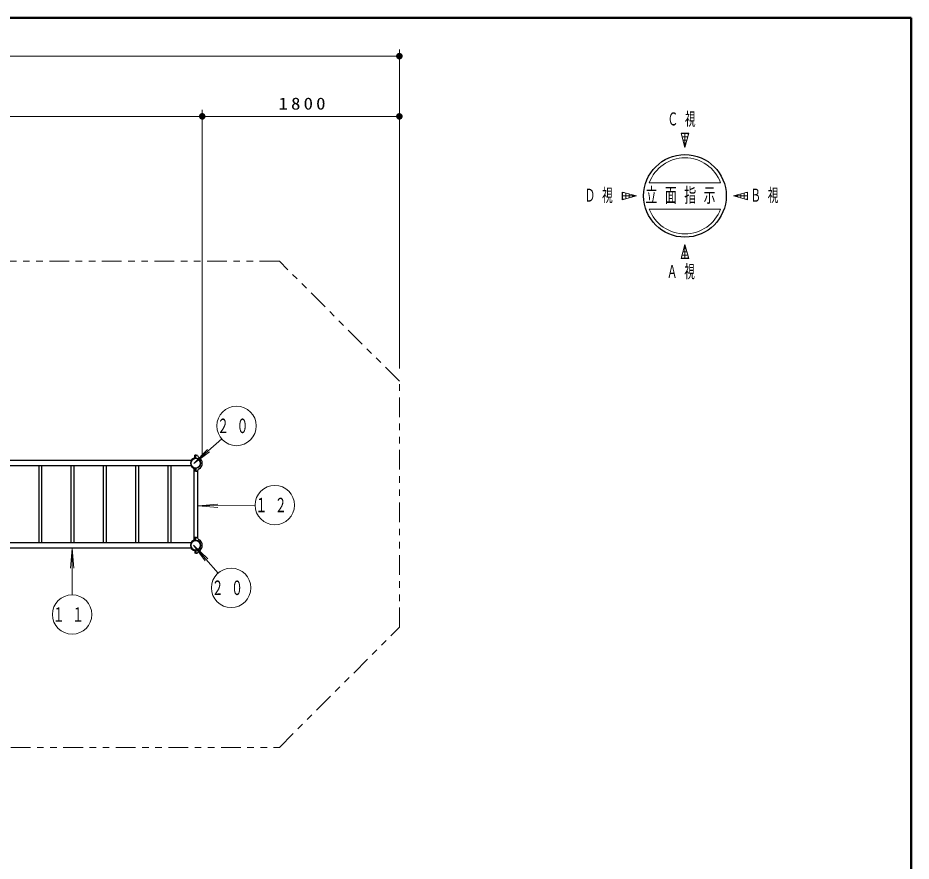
# Model space of a CAD drawing. Units: millimetres on the paper, scale 1:60. Extents: x -552 to 0, y -594 to 267.
# Drawn here: x -135.9 to 0, y 138.7 to 267 of the extents above; entities that cross this region are included whole.
import ezdxf

# ---------------------------------------------------------------- set-up
doc = ezdxf.new("R2010")
doc.units = ezdxf.units.MM
doc.linetypes.add('USER1', pattern=[4.5, 2.5, -2])
doc.linetypes.add('USER3', pattern=[8, 3, -1, 1, -1, 1, -1])
doc.layers.add('LY_1', color=7, linetype='Continuous', lineweight=25)
doc.styles.add('ＭＳ ゴシック', font='')
doc.styles.get('ＭＳ ゴシック').set_extended_font_data('MS Gothic')

# ---------------------------------------------------------------- blocks, each defined once
blk = doc.blocks.new('filled_dot')
at = {"color": 0, "linetype": 'Continuous', "lineweight": -2, "const_width": 1.25}
blk.add_lwpolyline([(-0.625, 0, 1), (0.625, 0, 1)], format="xyb", close=True, dxfattribs=at)

msp = doc.modelspace()

# ---------------------------------------------------------------- linework, layer by layer
at = {"layer": 'LY_1', "lineweight": 50}
for p, q in [((0, 267), (-385, 267)), ((0, 0), (0, 267))]:
    msp.add_line(p, q, dxfattribs=at)
at = {"layer": 'LY_1', "lineweight": 13}
for p, q in [((-356.704, 261.178), (-77.887, 261.178)), ((-77.887, 213.654), (-77.887, 262.178)), ((-107.887, 200.228), (-107.887, 253.011)), ((-323.371, 252.011), (-107.887, 252.011)), ((-107.887, 252.011), (-77.887, 252.011)), ((-33.846, 249.456), (-35.004, 249.456)), ((-34.425, 247.296), (-35.004, 249.456)), ((-34.991, 249.41), (-33.858, 249.41)), ((-34.925, 249.162), (-34.925, 249.456)), ((-34.857, 248.91), (-33.992, 248.91)), ((-33.846, 249.456), (-34.425, 247.296)), ((-34.425, 247.296), (-34.425, 249.456)), ((-33.925, 249.162), (-33.925, 249.456)), ((-34.723, 248.41), (-34.126, 248.41)), ((-34.59, 247.91), (-34.26, 247.91)), ((-34.456, 247.41), (-34.394, 247.41)), ((-39.854, 241.91), (-28.996, 241.91)), ((-43.97, 239.332), (-43.97, 240.489)), ((-41.81, 239.91), (-43.97, 240.489)), ((-43.97, 240.41), (-43.677, 240.41)), ((-43.97, 239.332), (-41.81, 239.91)), ((-43.97, 239.91), (-41.81, 239.91)), ((-43.97, 239.41), (-43.677, 239.41)), ((-43.925, 239.344), (-43.925, 240.477)), ((-43.425, 239.478), (-43.425, 240.343)), ((-42.925, 239.612), (-42.925, 240.209)), ((-42.425, 239.746), (-42.425, 240.075)), ((-41.925, 239.88), (-41.925, 239.941)), ((-27.039, 239.91), (-24.879, 240.489)), ((-24.879, 239.332), (-27.039, 239.91)), ((-27.039, 239.91), (-24.879, 239.91)), ((-26.925, 239.88), (-26.925, 239.941)), ((-26.425, 239.746), (-26.425, 240.075)), ((-25.925, 239.612), (-25.925, 240.209)), ((-25.425, 239.478), (-25.425, 240.343)), ((-25.173, 240.41), (-24.879, 240.41)), ((-25.173, 239.41), (-24.879, 239.41)), ((-24.925, 239.344), (-24.925, 240.477)), ((-24.879, 239.332), (-24.879, 240.489)), ((-39.854, 237.91), (-28.996, 237.91)), ((-35.004, 230.365), (-34.425, 232.525)), ((-34.425, 232.525), (-33.846, 230.365)), ((-34.425, 230.365), (-34.425, 232.525)), ((-34.723, 231.41), (-34.126, 231.41)), ((-34.589, 231.91), (-34.26, 231.91)), ((-34.456, 232.41), (-34.394, 232.41)), ((-35.004, 230.365), (-33.846, 230.365)), ((-34.991, 230.41), (-33.858, 230.41)), ((-34.925, 230.365), (-34.925, 230.659)), ((-34.857, 230.91), (-33.992, 230.91)), ((-33.925, 230.365), (-33.925, 230.659)), ((-104.916, 202.915), (-109.179, 199.168)), ((-109.179, 199.168), (-107.106, 201.338)), ((-109.179, 199.168), (-106.761, 200.945)), ((-108.49, 192.721), (-105.505, 193.018)), ((-99.843, 192.823), (-108.49, 192.721)), ((-108.49, 192.721), (-105.499, 192.495)), ((-109.219, 186.764), (-107.05, 184.692)), ((-109.219, 186.764), (-107.443, 184.346)), ((-105.473, 182.501), (-109.219, 186.764)), ((-127.67, 186.243), (-127.937, 183.255)), ((-127.684, 179.203), (-127.67, 186.243)), ((-127.67, 186.243), (-127.414, 183.254))]:
    msp.add_line(p, q, dxfattribs=at)
at = {"layer": 'LY_1', "linetype": 'USER3', "lineweight": 13}
for p, q in [((-96.153, 229.97), (-239.719, 229.97)), ((-77.887, 211.704), (-96.153, 229.97)), ((-77.887, 174.251), (-77.887, 211.704)), ((-96.153, 155.985), (-77.887, 174.251)), ((-185.031, 155.985), (-96.153, 155.985))]:
    msp.add_line(p, q, dxfattribs=at)
at = {"layer": 'LY_1', "color": 40}
for p, q in [((-109.029, 200.034), (-109.029, 200.428)), ((-108.929, 200.428), (-109.029, 200.428)), ((-108.929, 199.976), (-108.929, 200.428)), ((-109.592, 199.633), (-145.682, 199.633)), ((-109.592, 198.823), (-145.682, 198.823)), ((-132.78, 198.823), (-132.78, 187.133)), ((-132.327, 198.823), (-132.327, 187.133)), ((-127.864, 198.823), (-127.864, 187.133)), ((-127.41, 198.823), (-127.41, 187.133)), ((-122.947, 198.823), (-122.947, 187.133)), ((-122.493, 198.823), (-122.493, 187.133)), ((-118.03, 198.823), (-118.03, 187.133)), ((-117.577, 198.823), (-117.577, 187.133)), ((-113.113, 198.823), (-113.113, 187.133)), ((-112.66, 198.823), (-112.66, 187.133)), ((-109.17, 198.461), (-109.17, 187.495)), ((-109.029, 198.028), (-109.029, 198.422)), ((-108.929, 198.028), (-109.029, 198.028)), ((-108.929, 198.028), (-108.929, 198.479)), ((-108.603, 198.126), (-108.603, 187.83)), ((-108.929, 187.928), (-109.029, 187.928)), ((-109.029, 187.928), (-109.029, 187.534)), ((-108.929, 187.928), (-108.929, 187.477)), ((-109.592, 187.133), (-145.682, 187.133)), ((-109.592, 186.323), (-145.682, 186.323)), ((-109.702, 186.148), (-109.703, 186.147)), ((-109.029, 185.922), (-109.029, 185.528)), ((-108.929, 185.528), (-109.029, 185.528)), ((-108.929, 185.98), (-108.929, 185.528))]:
    msp.add_line(p, q, dxfattribs=at)
at = {"layer": 'LY_1', "color": 40, "linetype": 'USER1', "lineweight": 13}
for p, q in [((-108.929, 200.278), (-109.029, 200.278)), ((-108.929, 200.095), (-109.029, 200.095)), ((-108.929, 198.361), (-109.029, 198.361)), ((-108.929, 187.595), (-109.029, 187.595)), ((-108.929, 185.861), (-109.029, 185.861)), ((-108.929, 185.678), (-109.029, 185.678))]:
    msp.add_line(p, q, dxfattribs=at)
at = {"layer": 'LY_1', "color": 2}
for p, q in [((-108.861, 200.009), (-108.861, 200.402)), ((-108.827, 200.435), (-108.696, 200.431)), ((-108.861, 198.447), (-108.861, 198.054)), ((-108.823, 198.021), (-108.696, 198.026)), ((-108.861, 187.509), (-108.861, 187.902)), ((-108.823, 187.935), (-108.696, 187.93)), ((-108.861, 185.947), (-108.861, 185.554)), ((-108.827, 185.521), (-108.696, 185.525))]:
    msp.add_line(p, q, dxfattribs=at)
at = {"layer": 'LY_1', "linetype": 'USER1', "lineweight": 13}
for p, q in [((-108.929, 198.178), (-109.029, 198.178)), ((-108.929, 187.778), (-109.029, 187.778))]:
    msp.add_line(p, q, dxfattribs=at)
at = {"layer": 'LY_1'}
for centre, radius in [((-34.425, 239.91), 6.286), ((-108.886, 199.228), 0.743), ((-108.886, 186.728), 0.743)]:
    msp.add_circle(centre, radius, dxfattribs=at)
at = {"layer": 'LY_1', "lineweight": 13}
for centre in [(-102.662, 204.895), (-96.844, 192.858), (-103.492, 180.247), (-127.69, 176.203)]:
    msp.add_circle(centre, 3, dxfattribs=at)
for start, end in [(20.22325, 159.77675), (200.22325, 339.77675)]:
    msp.add_arc((-34.425, 239.91), 5.786, start, end, dxfattribs=at)
at = {"layer": 'LY_1', "color": 40}
for centre, radius, start, end in [((-108.879, 199.228), 0.82, 93.49581, 266.50419), ((-108.879, 199.228), 0.75, 93.82255, 266.17745), ((-108.879, 186.728), 0.82, 93.49581, 266.50419), ((-108.879, 186.728), 0.75, 93.82255, 266.17745)]:
    msp.add_arc(centre, radius, start, end, dxfattribs=at)
at = {"layer": 'LY_1', "color": 2}
for centre, radius, start, end in [((-108.828, 200.402), 0.0333, 88, 180), ((-108.828, 200.009), 0.0333, 180, 265.72934), ((-108.886, 199.228), 0.75, 0, 85.72934), ((-108.709, 200.348), 0.0833, 27.45884, 88), ((-107.895, 200.77), 0.833, 207.45884, 237.27281), ((-108.886, 199.228), 1, 0, 57.2728), ((-108.886, 199.228), 0.75, 274.27066, 0), ((-108.886, 199.228), 1, 302.72719, 0), ((-108.828, 198.447), 0.0333, 94.27066, 180), ((-108.828, 198.054), 0.0333, 180, 272), ((-108.709, 198.108), 0.0833, 272, 332.54116), ((-107.895, 197.686), 0.833, 122.72719, 152.54116), ((-108.828, 187.902), 0.0333, 88, 180), ((-108.709, 187.848), 0.0833, 27.45884, 88), ((-107.895, 188.27), 0.833, 207.45884, 237.27281), ((-108.828, 187.509), 0.0333, 180, 265.72934), ((-108.886, 186.728), 0.75, 0, 85.72934), ((-108.886, 186.728), 0.75, 274.27066, 0), ((-108.886, 186.728), 1, 0, 57.2728), ((-108.886, 186.728), 1, 302.72719, 0), ((-108.828, 185.947), 0.0333, 94.27066, 180), ((-108.828, 185.554), 0.0333, 180, 272), ((-108.709, 185.608), 0.0833, 272, 332.54116), ((-107.895, 185.186), 0.833, 122.72719, 152.54116)]:
    msp.add_arc(centre, radius, start, end, dxfattribs=at)

# ---------------------------------------------------------------- block references
at = {"layer": 'LY_1', "lineweight": 13, "xscale": 0.4, "yscale": 0.4, "rotation": 180}
for p in [(-77.887, 261.178), (-107.887, 252.011), (-77.887, 252.011)]:
    msp.add_blockref('filled_dot', p, dxfattribs=at)
at = {"layer": 'LY_1', "lineweight": 13, "xscale": 0.4, "yscale": 0.4}
msp.add_blockref('filled_dot', (-107.887, 252.011), dxfattribs=at)

# ---------------------------------------------------------------- texts
at = {"layer": 'LY_1', "style": 'ＭＳ ゴシック'}
for s, insert, char_height, attachment_point in [('\\T1.33;\\W1.15;1800', (-92.466, 253.011), 1.833, 8), ('\\T1.64;\\W0.6;Ｃ視', (-34.425, 251.516), 1.979, 5), ('\\T1.64;\\W0.6;Ｄ視', (-47.03, 239.91), 1.979, 5), ('\\T1.64;\\W0.6;立面指示', (-40.425, 239.91), 2.199, 4), ('\\T1.64;\\W0.6;Ｂ視', (-21.819, 239.91), 1.979, 5), ('\\T1.64;\\W0.6;Ａ視', (-34.525, 228.305), 1.979, 5), ('\\T1.64;\\W0.6;２０', (-102.662, 204.895), 2.199, 5), ('\\T1.64;\\W0.6;１２', (-96.844, 192.858), 2.199, 5), ('\\T1.64;\\W0.6;２０', (-103.492, 180.247), 2.199, 5), ('\\T1.64;\\W0.6;１１', (-127.69, 176.203), 2.199, 5)]:
    msp.add_mtext(s, dxfattribs=dict(at, insert=insert, char_height=char_height, attachment_point=attachment_point))

doc.saveas('drawing.dxf')
